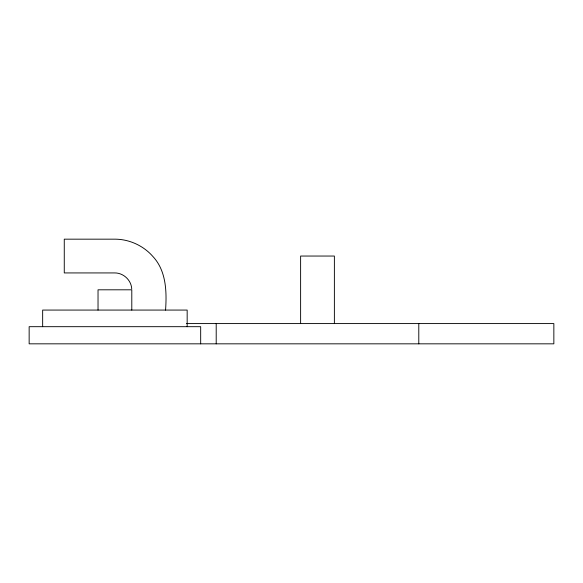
<?xml version="1.0" encoding="UTF-8"?>
<svg xmlns="http://www.w3.org/2000/svg" width="583" height="583" viewBox="0 0 583 583"><rect width="100%" height="100%" fill="white"/><g stroke="black" fill="none" stroke-linecap="round" stroke-linejoin="round"><path stroke-width="0.87" d="M186.494 323.58L553.85 323.58L553.85 343.832L29.15 343.832L29.15 326.684L200.676 326.684L200.676 343.832M131.736 288.855C131.284 280.124 123.297 272.735 114.559 272.931L64.268 272.931L64.268 239.168L115.259 239.168C129.513 239.292 143.52 245.756 152.892 256.491C166.279 270.789 166.862 291.74 165.557 310.112M418.791 323.58L418.791 343.832M334.38 323.58L334.38 256.046L300.617 256.046L300.617 323.58M216.206 323.58L216.206 343.832M187.165 326.684L187.165 310.069L42.654 310.069L42.654 326.684M131.794 310.069L131.794 289.809L98.031 289.809L98.031 310.069"/></g></svg>
